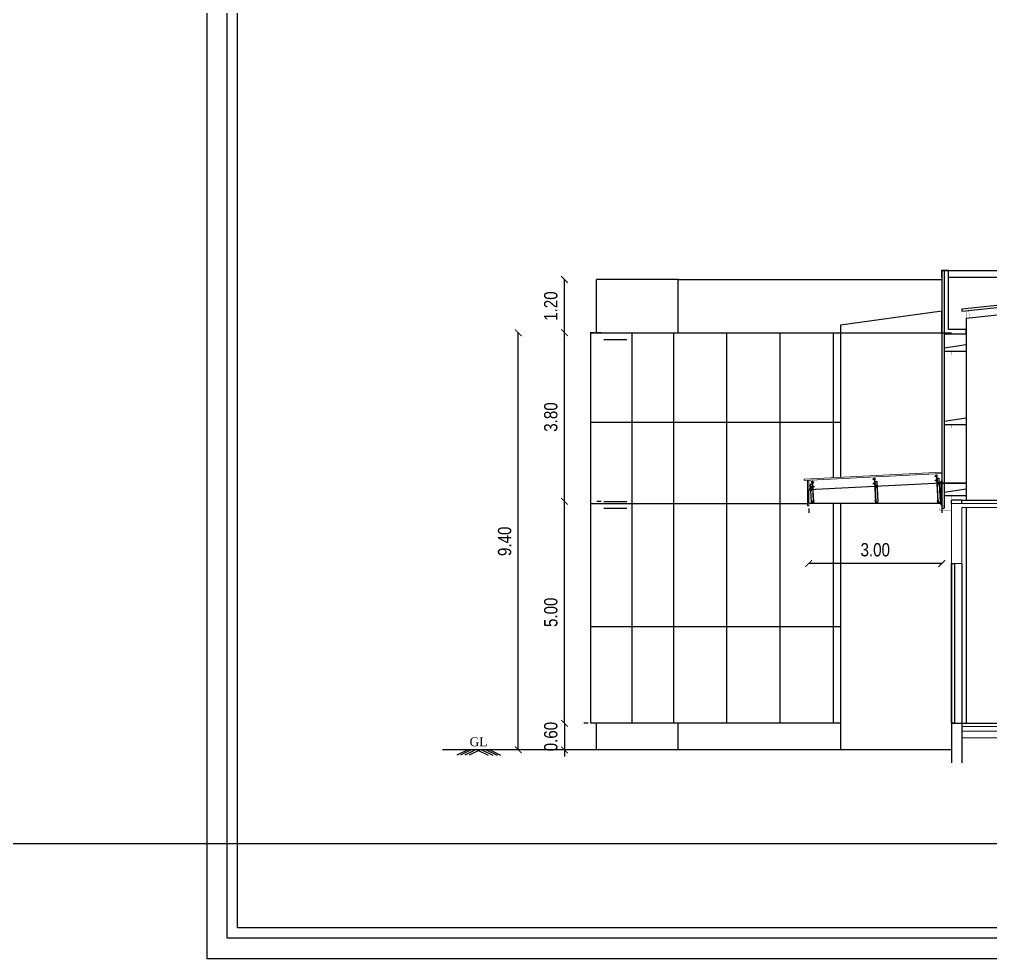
# Model space of a CAD drawing. Header units: metres. Extents: x 1422408 to 2267436, y 3843 to 80428.
# Drawn here: x 2267220.92 to 2267242.81, y 4029.94 to 4051.1 of the extents above; entities that cross this region are included whole.
import ezdxf

# ---------------------------------------------------------------- set-up
doc = ezdxf.new("R2010")
doc.units = ezdxf.units.M
doc.header["$LTSCALE"] = 3.5
doc.header["$MEASUREMENT"] = 0
for name, pattern in [('CENTER', [2, 1.25, -0.25, 0.25, -0.25]), ('CENTER2', [1.125, 0.75, -0.125, 0.125, -0.125]), ('DOT2', [0.125, 0, -0.125]), ('HIDDEN', [0.375, 0.25, -0.125])]:
    doc.linetypes.add(name, pattern=pattern)
doc.layers.get('0').update_dxf_attribs({"linetype": 'CONTINUOUS'})
doc.layers.get('DEFPOINTS').update_dxf_attribs({"linetype": 'CONTINUOUS'})
for name, color, linetype, lineweight in [('CEN', 4, 'CENTER2', 18), ('CP', 2, 'CONTINUOUS', 18), ('RCC COLUMN', 7, 'CONTINUOUS', 18), ('SHEET', 6, 'CONTINUOUS', 18), ('STEEL', 11, 'CONTINUOUS', 18)]:
    doc.layers.add(name, color=color, linetype=linetype, lineweight=lineweight)
for name, color, linetype in [('DIM', 41, 'CONTINUOUS'), ('DISTANCE_FROM_GOVT_BLDG', 7, 'CONTINUOUS'), ('DOORTEXT', 3, 'CONTINUOUS'), ('HAT', 15, 'CONTINUOUS'), ('ID', 3, 'CONTINUOUS'), ('TITLE', 7, 'CONTINUOUS'), ('WALL', 125, 'CONTINUOUS')]:
    doc.layers.add(name, color=color, linetype=linetype)
doc.styles.add('GD', font='romantic.ttf')
doc.styles.add('ID', font='GOTHIC.TTF', dxfattribs={"width": 0.85})
doc.dimstyles.new('1-100-ID', dxfattribs={"dimtxt": 0.3, "dimasz": 0.15, "dimexe": 0.1, "dimexo": 0.06, "dimgap": 0.15, "dimtad": 1, "dimzin": 3, "dimdsep": 46, "dimtxsty": 'ID', "dimblk": 'ARCHTICK', "dimcen": 0, "dimclrd": 252, "dimclre": 252, "dimclrt": 3, "dimadec": 0, "dimazin": 0, "dimtfac": 1, "dimtix": 1, "dimtmove": 2, "dimatfit": 3, "dimldrblk": 'OPEN90', "dimfxl": 1, "dimtolj": 1, "dimtzin": 0, "dimarcsym": 0})
doc.dimstyles.get("Standard").update_dxf_attribs({"dimtxt": 0.18, "dimasz": 0.18, "dimexe": 0.18, "dimexo": 0.0625, "dimgap": 0.09, "dimtad": 0, "dimtih": 1, "dimtoh": 1, "dimdec": 4, "dimzin": 0, "dimdsep": 46, "dimtxsty": 'STANDARD', "dimcen": 0.09, "dimadec": 0, "dimazin": 0, "dimtfac": 1, "dimtdec": 4, "dimtofl": 0, "dimtmove": 0, "dimatfit": 3, "dimfxl": 1, "dimtolj": 1, "dimtzin": 0, "dimarcsym": 0})

# ---------------------------------------------------------------- blocks, each defined once
blk = doc.blocks.new('_ArchTick')
at = {"color": 0, "linetype": 'ByBlock', "const_width": 0.15}
blk.add_lwpolyline([(-0.5, -0.5), (0.5, 0.5)], dxfattribs=at)
blk = doc.blocks.new('*D182')
at = {"layer": 'DEFPOINTS', "color": 0, "ltscale": 400}
for p in [(2267238.706, 4040.138), (2267241.706, 4040.138), (2267238.706, 4038.838)]:
    blk.add_point(p, dxfattribs=at)
at = {"layer": 'ID', "color": 252, "linetype": 'DOT2', "lineweight": -2, "ltscale": 400}
for p, q in [((2267238.706, 4040.078), (2267238.706, 4038.738)), ((2267241.706, 4040.078), (2267241.706, 4038.738))]:
    blk.add_line(p, q, dxfattribs=at)
at = {"layer": 'ID', "color": 252, "lineweight": -2, "ltscale": 400}
blk.add_line((2267241.706, 4038.838), (2267238.706, 4038.838), dxfattribs=at)
at = {"layer": 'ID', "color": 252, "lineweight": -2, "ltscale": 400, "xscale": 0.15, "yscale": 0.15, "zscale": 0.15, "rotation": 180}
blk.add_blockref('_ArchTick', (2267238.706, 4038.838), dxfattribs=at)
at = {"layer": 'ID', "color": 252, "lineweight": -2, "ltscale": 400, "xscale": 0.15, "yscale": 0.15, "zscale": 0.15}
blk.add_blockref('_ArchTick', (2267241.706, 4038.838), dxfattribs=at)
at = {"layer": 'ID', "color": 3, "ltscale": 400, "insert": (2267240.206, 4039.146), "char_height": 0.3, "attachment_point": 5, "style": 'ID'}
blk.add_mtext('\\A1;3.00', dxfattribs=at)
blk = doc.blocks.new('_Open90')
at = {"color": 0, "linetype": 'ByBlock', "lineweight": -2}
for p, q in [((0, 0), (-1, 0)), ((-0.5, 0.5), (0, 0)), ((0, 0), (-0.5, -0.5))]:
    blk.add_line(p, q, dxfattribs=at)
blk = doc.blocks.new('*D183')
at = {"layer": 'DEFPOINTS', "color": 0, "ltscale": 400}
for p in [(2267233.795, 4035.238), (2267233.202, 4034.638), (2267233.795, 4034.638)]:
    blk.add_point(p, dxfattribs=at)
at = {"layer": 'ID', "color": 252, "lineweight": -2, "ltscale": 400}
for p, q in [((2267233.202, 4035.238), (2267233.202, 4035.388)), ((2267233.202, 4035.238), (2267233.202, 4034.638)), ((2267233.202, 4034.638), (2267233.202, 4034.488))]:
    blk.add_line(p, q, dxfattribs=at)
at = {"layer": 'ID', "color": 252, "linetype": 'DOT2', "lineweight": -2, "ltscale": 400}
for p, q in [((2267233.735, 4035.238), (2267233.102, 4035.238)), ((2267233.735, 4034.638), (2267233.102, 4034.638))]:
    blk.add_line(p, q, dxfattribs=at)
at = {"layer": 'ID', "color": 252, "lineweight": -2, "ltscale": 400, "xscale": 0.15, "yscale": 0.15, "zscale": 0.15}
for p, rotation in [((2267233.202, 4035.238), 270), ((2267233.202, 4034.638), 90)]:
    blk.add_blockref('_ArchTick', p, dxfattribs=dict(at, rotation=rotation))
at = {"layer": 'ID', "color": 3, "ltscale": 400, "insert": (2267232.894, 4034.938), "char_height": 0.3, "attachment_point": 5, "rotation": 90, "style": 'ID'}
blk.add_mtext('\\A1;0.60', dxfattribs=at)
blk = doc.blocks.new('*D184')
at = {"layer": 'DEFPOINTS', "color": 0, "ltscale": 400}
for p in [(2267233.202, 4040.238), (2267234.089, 4040.238), (2267233.795, 4035.238)]:
    blk.add_point(p, dxfattribs=at)
at = {"layer": 'ID', "color": 252, "linetype": 'DOT2', "lineweight": -2, "ltscale": 400}
for p, q in [((2267234.029, 4040.238), (2267233.102, 4040.238)), ((2267233.735, 4035.238), (2267233.102, 4035.238))]:
    blk.add_line(p, q, dxfattribs=at)
at = {"layer": 'ID', "color": 252, "lineweight": -2, "ltscale": 400}
blk.add_line((2267233.202, 4035.238), (2267233.202, 4040.238), dxfattribs=at)
at = {"layer": 'ID', "color": 252, "lineweight": -2, "ltscale": 400, "xscale": 0.15, "yscale": 0.15, "zscale": 0.15}
for p, rotation in [((2267233.202, 4040.238), 90), ((2267233.202, 4035.238), 270)]:
    blk.add_blockref('_ArchTick', p, dxfattribs=dict(at, rotation=rotation))
at = {"layer": 'ID', "color": 3, "ltscale": 400, "insert": (2267232.894, 4037.738), "char_height": 0.3, "attachment_point": 5, "rotation": 90, "style": 'ID'}
blk.add_mtext('\\A1;5.00', dxfattribs=at)
blk = doc.blocks.new('*D185')
at = {"layer": 'DEFPOINTS', "color": 0, "ltscale": 400}
for p in [(2267233.202, 4044.038), (2267234.089, 4044.038), (2267234.089, 4040.238)]:
    blk.add_point(p, dxfattribs=at)
at = {"layer": 'ID', "color": 252, "linetype": 'DOT2', "lineweight": -2, "ltscale": 400}
for p, q in [((2267234.029, 4044.038), (2267233.102, 4044.038)), ((2267234.029, 4040.238), (2267233.102, 4040.238))]:
    blk.add_line(p, q, dxfattribs=at)
at = {"layer": 'ID', "color": 252, "lineweight": -2, "ltscale": 400}
blk.add_line((2267233.202, 4040.238), (2267233.202, 4044.038), dxfattribs=at)
at = {"layer": 'ID', "color": 252, "lineweight": -2, "ltscale": 400, "xscale": 0.15, "yscale": 0.15, "zscale": 0.15}
for p, rotation in [((2267233.202, 4044.038), 90), ((2267233.202, 4040.238), 270)]:
    blk.add_blockref('_ArchTick', p, dxfattribs=dict(at, rotation=rotation))
at = {"layer": 'ID', "color": 3, "ltscale": 400, "insert": (2267232.894, 4042.138), "char_height": 0.3, "attachment_point": 5, "rotation": 90, "style": 'ID'}
blk.add_mtext('\\A1;3.80', dxfattribs=at)
blk = doc.blocks.new('*D186')
at = {"layer": 'DEFPOINTS', "color": 0, "ltscale": 400}
for p in [(2267233.202, 4045.238), (2267234.089, 4045.238), (2267234.089, 4044.038)]:
    blk.add_point(p, dxfattribs=at)
at = {"layer": 'ID', "color": 252, "linetype": 'DOT2', "lineweight": -2, "ltscale": 400}
for p, q in [((2267234.029, 4045.238), (2267233.102, 4045.238)), ((2267234.029, 4044.038), (2267233.102, 4044.038))]:
    blk.add_line(p, q, dxfattribs=at)
at = {"layer": 'ID', "color": 252, "lineweight": -2, "ltscale": 400}
blk.add_line((2267233.202, 4044.038), (2267233.202, 4045.238), dxfattribs=at)
at = {"layer": 'ID', "color": 252, "lineweight": -2, "ltscale": 400, "xscale": 0.15, "yscale": 0.15, "zscale": 0.15}
for p, rotation in [((2267233.202, 4045.238), 90), ((2267233.202, 4044.038), 270)]:
    blk.add_blockref('_ArchTick', p, dxfattribs=dict(at, rotation=rotation))
at = {"layer": 'ID', "color": 3, "ltscale": 400, "insert": (2267232.894, 4044.638), "char_height": 0.3, "attachment_point": 5, "rotation": 90, "style": 'ID'}
blk.add_mtext('\\A1;1.20', dxfattribs=at)
blk = doc.blocks.new('*D187')
at = {"layer": 'DEFPOINTS', "color": 0, "ltscale": 400}
for p in [(2267232.161, 4044.038), (2267233.939, 4044.038), (2267233.926, 4034.638)]:
    blk.add_point(p, dxfattribs=at)
at = {"layer": 'ID', "color": 252, "linetype": 'DOT2', "lineweight": -2, "ltscale": 400}
for p, q in [((2267233.879, 4044.038), (2267232.061, 4044.038)), ((2267233.866, 4034.638), (2267232.061, 4034.638))]:
    blk.add_line(p, q, dxfattribs=at)
at = {"layer": 'ID', "color": 252, "lineweight": -2, "ltscale": 400}
blk.add_line((2267232.161, 4034.638), (2267232.161, 4044.038), dxfattribs=at)
at = {"layer": 'ID', "color": 252, "lineweight": -2, "ltscale": 400, "xscale": 0.15, "yscale": 0.15, "zscale": 0.15}
for p, rotation in [((2267232.161, 4044.038), 90), ((2267232.161, 4034.638), 270)]:
    blk.add_blockref('_ArchTick', p, dxfattribs=dict(at, rotation=rotation))
at = {"layer": 'ID', "color": 3, "ltscale": 400, "insert": (2267231.854, 4039.338), "char_height": 0.3, "attachment_point": 5, "rotation": 90, "style": 'ID'}
blk.add_mtext('\\A1;9.40', dxfattribs=at)
blk = doc.blocks.new('*D348')
at = {"layer": 'DEFPOINTS', "color": 0}
for p in [(2267426.153, 4034.529), (2267078.153, 4032.529), (2267426.153, 4032.529)]:
    blk.add_point(p, dxfattribs=at)
at = {"layer": 'DISTANCE_FROM_GOVT_BLDG', "color": 0, "lineweight": -2}
for p, q in [((2267426.153, 4034.466), (2267426.153, 4032.349)), ((2267078.153, 4032.591), (2267078.153, 4032.709)), ((2267078.333, 4032.529), (2267251.493, 4032.529)), ((2267425.973, 4032.529), (2267252.813, 4032.529))]:
    blk.add_line(p, q, dxfattribs=at)
at = {"layer": 'DISTANCE_FROM_GOVT_BLDG', "color": 0}
for points in [[(2267078.333, 4032.559), (2267078.333, 4032.499), (2267078.153, 4032.529)], [(2267425.973, 4032.559), (2267425.973, 4032.499), (2267426.153, 4032.529)]]:
    blk.add_solid(points, dxfattribs=at)
at = {"layer": 'DISTANCE_FROM_GOVT_BLDG', "color": 0, "insert": (2267252.153, 4032.529), "char_height": 0.18, "attachment_point": 5}
blk.add_mtext('\\A1;348.0000', dxfattribs=at)

msp = doc.modelspace()

# ---------------------------------------------------------------- linework, layer by layer
at = {"color": 120, "linetype": 'ByBlock'}
for p, q in [((2267238.79243, 4040.61856), (2267238.74249, 4040.61606)), ((2267238.74249, 4040.61606), (2267238.76237, 4040.21855)), ((2267238.78943, 4040.61841), (2267238.80931, 4040.2209)), ((2267238.79243, 4040.61856), (2267238.8123, 4040.22105)), ((2267240.19068, 4040.68847), (2267240.24062, 4040.69097)), ((2267240.19068, 4040.68847), (2267240.21405, 4040.2213)), ((2267240.19368, 4040.68862), (2267240.21705, 4040.22145)), ((2267240.24062, 4040.69097), (2267240.26399, 4040.22379)), ((2267241.58894, 4040.75839), (2267241.63887, 4040.76088)), ((2267241.58894, 4040.75839), (2267241.6158, 4040.2213)), ((2267241.59193, 4040.75854), (2267241.6188, 4040.22145)), ((2267241.63887, 4040.76088), (2267241.66574, 4040.22379)), ((2267238.8123, 4040.22105), (2267238.76237, 4040.21855)), ((2267240.21405, 4040.2213), (2267240.26399, 4040.22379)), ((2267241.6158, 4040.2213), (2267241.66574, 4040.22379))]:
    msp.add_line(p, q, dxfattribs=at)
at = {"color": 7, "linetype": 'Continuous'}
for p, q in [((2267238.77363, 4040.65417), (2267238.77228, 4040.68113)), ((2267238.77355, 4040.6857), (2267238.78404, 4040.68622)), ((2267238.774, 4040.67671), (2267238.80157, 4040.67809)), ((2267238.7749, 4040.65873), (2267238.80247, 4040.66011)), ((2267238.77535, 4040.64975), (2267238.78584, 4040.65027)), ((2267238.80112, 4040.68708), (2267238.79063, 4040.68655)), ((2267238.80292, 4040.65112), (2267238.79243, 4040.6506)), ((2267238.80419, 4040.65569), (2267238.80284, 4040.68266)), ((2267238.8031, 4040.67748), (2267238.80431, 4040.67672)), ((2267238.809, 4040.66194), (2267238.8032, 4040.6755)), ((2267238.80803, 4040.66039), (2267238.80341, 4040.67118)), ((2267238.80581, 4040.66178), (2267238.80363, 4040.66687)), ((2267238.80484, 4040.66023), (2267238.80385, 4040.66255)), ((2267238.80396, 4040.66019), (2267238.80484, 4040.66023)), ((2267238.80431, 4040.67672), (2267238.80527, 4040.67828)), ((2267238.81123, 4040.66055), (2267238.80431, 4040.67672)), ((2267238.80484, 4040.66023), (2267238.80581, 4040.66178)), ((2267238.80527, 4040.67828), (2267238.8075, 4040.67688)), ((2267238.8122, 4040.6621), (2267238.80527, 4040.67828)), ((2267238.80581, 4040.66178), (2267238.80803, 4040.66039)), ((2267238.8075, 4040.67688), (2267238.80847, 4040.67843)), ((2267238.81442, 4040.66071), (2267238.8075, 4040.67688)), ((2267238.80803, 4040.66039), (2267238.809, 4040.66194)), ((2267238.81539, 4040.66226), (2267238.80847, 4040.67843)), ((2267238.80847, 4040.67843), (2267238.8107, 4040.67704)), ((2267238.809, 4040.66194), (2267238.81123, 4040.66055)), ((2267238.8107, 4040.67704), (2267238.81166, 4040.67859)), ((2267238.81762, 4040.66087), (2267238.8107, 4040.67704)), ((2267238.81123, 4040.66055), (2267238.8122, 4040.6621)), ((2267238.81166, 4040.67859), (2267238.81389, 4040.6772)), ((2267238.81859, 4040.66242), (2267238.81166, 4040.67859)), ((2267238.8122, 4040.6621), (2267238.81442, 4040.66071)), ((2267238.81389, 4040.6772), (2267238.81486, 4040.67875)), ((2267238.81809, 4040.6674), (2267238.81389, 4040.6772)), ((2267238.81442, 4040.66071), (2267238.81539, 4040.66226)), ((2267238.81486, 4040.67875), (2267238.81709, 4040.67736)), ((2267238.81759, 4040.67238), (2267238.81486, 4040.67875)), ((2267238.81539, 4040.66226), (2267238.81762, 4040.66087)), ((2267238.81709, 4040.67736), (2267238.81976, 4040.66999)), ((2267238.81859, 4040.66242), (2267238.81709, 4040.67736)), ((2267238.81762, 4040.66087), (2267238.81859, 4040.66242)), ((2267238.81859, 4040.66242), (2267238.81976, 4040.66999)), ((2267240.16028, 4040.74452), (2267240.15836, 4040.73692)), ((2267240.16028, 4040.7295), (2267240.15836, 4040.73692)), ((2267240.16028, 4040.7295), (2267240.16556, 4040.74629)), ((2267240.16236, 4040.74613), (2267240.16028, 4040.74452)), ((2267240.16028, 4040.73952), (2267240.16236, 4040.74613)), ((2267240.16028, 4040.73451), (2267240.16348, 4040.74468)), ((2267240.16028, 4040.7295), (2267240.16028, 4040.74452)), ((2267240.1614, 4040.72806), (2267240.16028, 4040.7295)), ((2267240.1614, 4040.72806), (2267240.16667, 4040.74484)), ((2267240.16348, 4040.72966), (2267240.1614, 4040.72806)), ((2267240.16348, 4040.74468), (2267240.16236, 4040.74613)), ((2267240.16528, 4040.64465), (2267240.16335, 4040.63704)), ((2267240.16528, 4040.62963), (2267240.16335, 4040.63704)), ((2267240.16348, 4040.72966), (2267240.16875, 4040.74645)), ((2267240.16556, 4040.74629), (2267240.16348, 4040.74468)), ((2267240.16459, 4040.72822), (2267240.16348, 4040.72966)), ((2267240.16459, 4040.72822), (2267240.16987, 4040.745)), ((2267240.16667, 4040.72982), (2267240.16459, 4040.72822)), ((2267240.16528, 4040.62963), (2267240.17055, 4040.64641)), ((2267240.16735, 4040.64625), (2267240.16528, 4040.64465)), ((2267240.16528, 4040.63964), (2267240.16735, 4040.64625)), ((2267240.16528, 4040.63464), (2267240.16847, 4040.64481)), ((2267240.16528, 4040.62963), (2267240.16528, 4040.64465)), ((2267240.16639, 4040.62818), (2267240.16528, 4040.62963)), ((2267240.16667, 4040.74484), (2267240.16556, 4040.74629)), ((2267240.16639, 4040.62818), (2267240.17167, 4040.64497)), ((2267240.16847, 4040.62979), (2267240.16639, 4040.62818)), ((2267240.16667, 4040.72982), (2267240.17194, 4040.74661)), ((2267240.16875, 4040.74645), (2267240.16667, 4040.74484)), ((2267240.16779, 4040.72838), (2267240.16667, 4040.72982)), ((2267240.16847, 4040.64481), (2267240.16735, 4040.64625)), ((2267240.16779, 4040.72838), (2267240.17306, 4040.74516)), ((2267240.16987, 4040.72998), (2267240.16779, 4040.72838)), ((2267240.16847, 4040.62979), (2267240.17374, 4040.64657)), ((2267240.17055, 4040.64641), (2267240.16847, 4040.64481)), ((2267240.16959, 4040.62834), (2267240.16847, 4040.62979)), ((2267240.16987, 4040.745), (2267240.16875, 4040.74645)), ((2267240.16959, 4040.62834), (2267240.17486, 4040.64513)), ((2267240.17166, 4040.62995), (2267240.16959, 4040.62834)), ((2267240.17194, 4040.74661), (2267240.16987, 4040.745)), ((2267240.16987, 4040.72998), (2267240.17429, 4040.74405)), ((2267240.17098, 4040.72854), (2267240.16987, 4040.72998)), ((2267240.17167, 4040.64497), (2267240.17055, 4040.64641)), ((2267240.17098, 4040.72854), (2267240.1745, 4040.73974)), ((2267240.17306, 4040.73014), (2267240.17098, 4040.72854)), ((2267240.17166, 4040.62995), (2267240.17694, 4040.64673)), ((2267240.17278, 4040.6285), (2267240.17166, 4040.62995)), ((2267240.17374, 4040.64657), (2267240.17167, 4040.64497)), ((2267240.17306, 4040.74516), (2267240.17194, 4040.74661)), ((2267240.17278, 4040.6285), (2267240.17806, 4040.64529)), ((2267240.17486, 4040.63011), (2267240.17278, 4040.6285)), ((2267240.17419, 4040.74603), (2267240.17306, 4040.74516)), ((2267240.17306, 4040.73014), (2267240.17472, 4040.73542)), ((2267240.17418, 4040.7287), (2267240.17306, 4040.73014)), ((2267240.17486, 4040.64513), (2267240.17374, 4040.64657)), ((2267240.17528, 4040.72425), (2267240.17393, 4040.75121)), ((2267240.17418, 4040.7287), (2267240.17493, 4040.7311)), ((2267240.17505, 4040.72874), (2267240.17418, 4040.7287)), ((2267240.17694, 4040.64673), (2267240.17486, 4040.64513)), ((2267240.17486, 4040.63011), (2267240.17928, 4040.64418)), ((2267240.17598, 4040.62866), (2267240.17486, 4040.63011)), ((2267240.1752, 4040.75578), (2267240.18569, 4040.75631)), ((2267240.20322, 4040.74817), (2267240.17565, 4040.74679)), ((2267240.17598, 4040.62866), (2267240.1795, 4040.63986)), ((2267240.17805, 4040.63027), (2267240.17598, 4040.62866)), ((2267240.20412, 4040.7302), (2267240.17655, 4040.72882)), ((2267240.17806, 4040.64529), (2267240.17694, 4040.64673)), ((2267240.177, 4040.71983), (2267240.18749, 4040.72035)), ((2267240.17805, 4040.63027), (2267240.17971, 4040.63554)), ((2267240.17917, 4040.62882), (2267240.17805, 4040.63027)), ((2267240.17918, 4040.64616), (2267240.17806, 4040.64529)), ((2267240.18027, 4040.62437), (2267240.17892, 4040.65134)), ((2267240.17917, 4040.62882), (2267240.17993, 4040.63123)), ((2267240.18005, 4040.62887), (2267240.17917, 4040.62882)), ((2267240.1802, 4040.65591), (2267240.19068, 4040.65643)), ((2267240.20821, 4040.6483), (2267240.18065, 4040.64692)), ((2267240.20911, 4040.63032), (2267240.18154, 4040.62894)), ((2267240.18199, 4040.61995), (2267240.19248, 4040.62048)), ((2267240.20277, 4040.75716), (2267240.19228, 4040.75664)), ((2267240.20457, 4040.72121), (2267240.19408, 4040.72068)), ((2267240.20776, 4040.65729), (2267240.19727, 4040.65676)), ((2267240.20956, 4040.62133), (2267240.19907, 4040.62081)), ((2267240.20584, 4040.72578), (2267240.20449, 4040.75274)), ((2267240.21083, 4040.6259), (2267240.20948, 4040.65287)), ((2267241.55854, 4040.81444), (2267241.55661, 4040.80683)), ((2267241.55853, 4040.79942), (2267241.55661, 4040.80683)), ((2267241.55853, 4040.79942), (2267241.56381, 4040.8162)), ((2267241.55853, 4040.79942), (2267241.55854, 4040.81444)), ((2267241.55965, 4040.79797), (2267241.55853, 4040.79942)), ((2267241.56061, 4040.81604), (2267241.55854, 4040.81444)), ((2267241.55854, 4040.80943), (2267241.56061, 4040.81604)), ((2267241.55854, 4040.80442), (2267241.56173, 4040.8146)), ((2267241.55965, 4040.79797), (2267241.56493, 4040.81476)), ((2267241.56173, 4040.79958), (2267241.55965, 4040.79797)), ((2267241.56173, 4040.8146), (2267241.56061, 4040.81604)), ((2267241.56353, 4040.71456), (2267241.5616, 4040.70696)), ((2267241.56353, 4040.69954), (2267241.5616, 4040.70696)), ((2267241.56173, 4040.79958), (2267241.567, 4040.81636)), ((2267241.56381, 4040.8162), (2267241.56173, 4040.8146)), ((2267241.56285, 4040.79813), (2267241.56173, 4040.79958)), ((2267241.56285, 4040.79813), (2267241.56812, 4040.81492)), ((2267241.56492, 4040.79974), (2267241.56285, 4040.79813)), ((2267241.56353, 4040.69954), (2267241.5688, 4040.71633)), ((2267241.56561, 4040.71617), (2267241.56353, 4040.71456)), ((2267241.56353, 4040.70956), (2267241.56561, 4040.71617)), ((2267241.56353, 4040.70455), (2267241.56673, 4040.71472)), ((2267241.56353, 4040.69954), (2267241.56353, 4040.71456)), ((2267241.56465, 4040.6981), (2267241.56353, 4040.69954)), ((2267241.56493, 4040.81476), (2267241.56381, 4040.8162)), ((2267241.56465, 4040.6981), (2267241.56992, 4040.71488)), ((2267241.56672, 4040.6997), (2267241.56465, 4040.6981)), ((2267241.56492, 4040.79974), (2267241.5702, 4040.81652)), ((2267241.56604, 4040.79829), (2267241.56492, 4040.79974)), ((2267241.567, 4040.81636), (2267241.56493, 4040.81476)), ((2267241.56673, 4040.71472), (2267241.56561, 4040.71617)), ((2267241.56604, 4040.79829), (2267241.57132, 4040.81508)), ((2267241.56812, 4040.7999), (2267241.56604, 4040.79829)), ((2267241.56672, 4040.6997), (2267241.572, 4040.71649)), ((2267241.56784, 4040.69826), (2267241.56672, 4040.6997)), ((2267241.5688, 4040.71633), (2267241.56673, 4040.71472)), ((2267241.56812, 4040.81492), (2267241.567, 4040.81636)), ((2267241.56784, 4040.69826), (2267241.57311, 4040.71504)), ((2267241.56992, 4040.69986), (2267241.56784, 4040.69826)), ((2267241.5702, 4040.81652), (2267241.56812, 4040.81492)), ((2267241.56812, 4040.7999), (2267241.57254, 4040.81397)), ((2267241.56924, 4040.79845), (2267241.56812, 4040.7999)), ((2267241.56992, 4040.71488), (2267241.5688, 4040.71633)), ((2267241.56924, 4040.79845), (2267241.57276, 4040.80965)), ((2267241.57131, 4040.80006), (2267241.56924, 4040.79845)), ((2267241.56992, 4040.69986), (2267241.57519, 4040.71665)), ((2267241.572, 4040.71649), (2267241.56992, 4040.71488)), ((2267241.57104, 4040.69842), (2267241.56992, 4040.69986)), ((2267241.57132, 4040.81508), (2267241.5702, 4040.81652)), ((2267241.57104, 4040.69842), (2267241.57631, 4040.7152)), ((2267241.57311, 4040.70002), (2267241.57104, 4040.69842)), ((2267241.57131, 4040.80006), (2267241.57297, 4040.80533)), ((2267241.57243, 4040.79861), (2267241.57131, 4040.80006)), ((2267241.57244, 4040.81595), (2267241.57132, 4040.81508)), ((2267241.57311, 4040.71504), (2267241.572, 4040.71649)), ((2267241.57353, 4040.79416), (2267241.57218, 4040.82113)), ((2267241.57243, 4040.79861), (2267241.57319, 4040.80102)), ((2267241.57331, 4040.79865), (2267241.57243, 4040.79861)), ((2267241.57519, 4040.71665), (2267241.57311, 4040.71504)), ((2267241.57311, 4040.70002), (2267241.57753, 4040.71409)), ((2267241.57423, 4040.69858), (2267241.57311, 4040.70002)), ((2267241.57346, 4040.8257), (2267241.58394, 4040.82622)), ((2267241.60147, 4040.81809), (2267241.5739, 4040.81671)), ((2267241.57423, 4040.69858), (2267241.57775, 4040.70977)), ((2267241.57631, 4040.70018), (2267241.57423, 4040.69858)), ((2267241.60237, 4040.80011), (2267241.5748, 4040.79873)), ((2267241.57631, 4040.7152), (2267241.57519, 4040.71665)), ((2267241.57525, 4040.78974), (2267241.58574, 4040.79027)), ((2267241.57743, 4040.71607), (2267241.57631, 4040.7152)), ((2267241.57631, 4040.70018), (2267241.57797, 4040.70546)), ((2267241.57743, 4040.69874), (2267241.57631, 4040.70018)), ((2267241.57852, 4040.69428), (2267241.57718, 4040.72125)), ((2267241.57743, 4040.69874), (2267241.57818, 4040.70114)), ((2267241.5783, 4040.69878), (2267241.57743, 4040.69874)), ((2267241.57845, 4040.72582), (2267241.58894, 4040.72634)), ((2267241.60646, 4040.71821), (2267241.5789, 4040.71683)), ((2267241.60736, 4040.70023), (2267241.5798, 4040.69885)), ((2267241.58025, 4040.68987), (2267241.59073, 4040.69039)), ((2267241.60102, 4040.82707), (2267241.59053, 4040.82655)), ((2267241.60282, 4040.79112), (2267241.59233, 4040.79059)), ((2267241.60601, 4040.7272), (2267241.59553, 4040.72667)), ((2267241.60781, 4040.69124), (2267241.59733, 4040.69072)), ((2267241.60409, 4040.79569), (2267241.60274, 4040.82265)), ((2267241.60909, 4040.69581), (2267241.60774, 4040.72278)), ((2267241.62062, 4040.66535), (2267241.62115, 4040.65486)), ((2267241.62232, 4040.63139), (2267241.62179, 4040.64188)), ((2267241.65201, 4040.66842), (2267241.62504, 4040.66707)), ((2267241.65385, 4040.63147), (2267241.62689, 4040.63012)), ((2267241.62961, 4040.6658), (2267241.63131, 4040.63184)), ((2267241.63294, 4040.62925), (2267241.63149, 4040.62814)), ((2267241.63149, 4040.62814), (2267241.6331, 4040.62606)), ((2267241.64828, 4040.62286), (2267241.63149, 4040.62814)), ((2267241.6331, 4040.62606), (2267241.63165, 4040.62494)), ((2267241.63165, 4040.62494), (2267241.63326, 4040.62286)), ((2267241.64844, 4040.61967), (2267241.63165, 4040.62494)), ((2267241.63326, 4040.62286), (2267241.63181, 4040.62175)), ((2267241.63181, 4040.62175), (2267241.63342, 4040.61967)), ((2267241.6486, 4040.61647), (2267241.63181, 4040.62175)), ((2267241.63342, 4040.61967), (2267241.63197, 4040.61855)), ((2267241.63858, 4040.61647), (2267241.63197, 4040.61855)), ((2267241.63197, 4040.61855), (2267241.63358, 4040.61648)), ((2267241.63207, 4040.63038), (2267241.63294, 4040.62925)), ((2267241.64972, 4040.62398), (2267241.63294, 4040.62925)), ((2267241.64988, 4040.62079), (2267241.6331, 4040.62606)), ((2267241.65004, 4040.61759), (2267241.63326, 4040.62286)), ((2267241.64359, 4040.61647), (2267241.63342, 4040.61967)), ((2267241.6486, 4040.61647), (2267241.63358, 4040.61648)), ((2267241.63358, 4040.61648), (2267241.64118, 4040.61455)), ((2267241.64812, 4040.62606), (2267241.63405, 4040.63048)), ((2267241.64956, 4040.62718), (2267241.63837, 4040.63069)), ((2267241.6486, 4040.61647), (2267241.64118, 4040.61455)), ((2267241.64796, 4040.62925), (2267241.64268, 4040.63091)), ((2267241.6494, 4040.63037), (2267241.647, 4040.63113)), ((2267241.64759, 4040.6667), (2267241.64929, 4040.63274)), ((2267241.6494, 4040.63037), (2267241.64796, 4040.62925)), ((2267241.64796, 4040.62925), (2267241.64956, 4040.62718)), ((2267241.64956, 4040.62718), (2267241.64812, 4040.62606)), ((2267241.64812, 4040.62606), (2267241.64972, 4040.62398)), ((2267241.64972, 4040.62398), (2267241.64828, 4040.62286)), ((2267241.64828, 4040.62286), (2267241.64988, 4040.62079)), ((2267241.64988, 4040.62079), (2267241.64844, 4040.61967)), ((2267241.64844, 4040.61967), (2267241.65004, 4040.61759)), ((2267241.65004, 4040.61759), (2267241.6486, 4040.61647)), ((2267241.64936, 4040.63124), (2267241.6494, 4040.63037)), ((2267241.65658, 4040.66715), (2267241.6571, 4040.65666)), ((2267241.65827, 4040.63319), (2267241.65775, 4040.64368)), ((2267238.73423, 4040.52103), (2267238.73475, 4040.51054)), ((2267238.73592, 4040.48707), (2267238.7354, 4040.49756)), ((2267238.73865, 4040.52275), (2267238.76561, 4040.5241)), ((2267238.74049, 4040.4858), (2267238.76746, 4040.48715)), ((2267238.74322, 4040.52148), (2267238.74491, 4040.48752)), ((2267238.74499, 4040.48603), (2267238.74503, 4040.48515)), ((2267238.74503, 4040.48515), (2267238.74735, 4040.48614)), ((2267238.74503, 4040.48515), (2267238.74658, 4040.48418)), ((2267238.74519, 4040.48196), (2267238.75598, 4040.48657)), ((2267238.74658, 4040.48418), (2267238.74519, 4040.48196)), ((2267238.74519, 4040.48196), (2267238.74674, 4040.48099)), ((2267238.74535, 4040.47876), (2267238.76153, 4040.48568)), ((2267238.74674, 4040.48099), (2267238.74535, 4040.47876)), ((2267238.74535, 4040.47876), (2267238.7469, 4040.47779)), ((2267238.74551, 4040.47557), (2267238.76169, 4040.48249)), ((2267238.7469, 4040.47779), (2267238.74551, 4040.47557)), ((2267238.74551, 4040.47557), (2267238.74706, 4040.4746)), ((2267238.74567, 4040.47237), (2267238.76185, 4040.47929)), ((2267238.74706, 4040.4746), (2267238.74567, 4040.47237)), ((2267238.74567, 4040.47237), (2267238.74722, 4040.4714)), ((2267238.74658, 4040.48418), (2267238.75167, 4040.48636)), ((2267238.74674, 4040.48099), (2267238.7603, 4040.48679)), ((2267238.7469, 4040.47779), (2267238.76308, 4040.48472)), ((2267238.74706, 4040.4746), (2267238.76324, 4040.48152)), ((2267238.74722, 4040.4714), (2267238.7634, 4040.47833)), ((2267238.74722, 4040.4714), (2267238.76216, 4040.4729)), ((2267238.74722, 4040.4714), (2267238.75479, 4040.47023)), ((2267238.7522, 4040.4719), (2267238.762, 4040.4761)), ((2267238.76216, 4040.4729), (2267238.75479, 4040.47023)), ((2267238.75718, 4040.4724), (2267238.76356, 4040.47513)), ((2267238.76119, 4040.52238), (2267238.76289, 4040.48842)), ((2267238.76228, 4040.48689), (2267238.76153, 4040.48568)), ((2267238.76153, 4040.48568), (2267238.76308, 4040.48472)), ((2267238.76308, 4040.48472), (2267238.76169, 4040.48249)), ((2267238.76169, 4040.48249), (2267238.76324, 4040.48152)), ((2267238.76324, 4040.48152), (2267238.76185, 4040.47929)), ((2267238.76185, 4040.47929), (2267238.7634, 4040.47833)), ((2267238.7634, 4040.47833), (2267238.762, 4040.4761)), ((2267238.762, 4040.4761), (2267238.76356, 4040.47513)), ((2267238.76356, 4040.47513), (2267238.76216, 4040.4729)), ((2267238.77018, 4040.52283), (2267238.77071, 4040.51234)), ((2267238.77188, 4040.48887), (2267238.77136, 4040.49936)), ((2267238.77862, 4040.55429), (2267238.77727, 4040.58126)), ((2267238.77855, 4040.58583), (2267238.78903, 4040.58635)), ((2267238.779, 4040.57684), (2267238.80656, 4040.57821)), ((2267238.77989, 4040.55886), (2267238.80746, 4040.56024)), ((2267238.78034, 4040.54987), (2267238.79083, 4040.55039)), ((2267238.80611, 4040.5872), (2267238.79563, 4040.58668)), ((2267238.80791, 4040.55125), (2267238.79742, 4040.55072)), ((2267238.80918, 4040.55582), (2267238.80783, 4040.58278)), ((2267238.80809, 4040.5776), (2267238.8093, 4040.57685)), ((2267238.81399, 4040.56207), (2267238.80819, 4040.57562)), ((2267238.81303, 4040.56052), (2267238.80841, 4040.57131)), ((2267238.8108, 4040.56191), (2267238.80862, 4040.56699)), ((2267238.80983, 4040.56036), (2267238.80884, 4040.56267)), ((2267238.80896, 4040.56031), (2267238.80983, 4040.56036)), ((2267238.8093, 4040.57685), (2267238.81027, 4040.5784)), ((2267238.81622, 4040.56068), (2267238.8093, 4040.57685)), ((2267238.80983, 4040.56036), (2267238.8108, 4040.56191)), ((2267238.81027, 4040.5784), (2267238.81249, 4040.57701)), ((2267238.81719, 4040.56223), (2267238.81027, 4040.5784)), ((2267238.8108, 4040.56191), (2267238.81303, 4040.56052)), ((2267238.81249, 4040.57701), (2267238.81346, 4040.57856)), ((2267238.81942, 4040.56083), (2267238.81249, 4040.57701)), ((2267238.81303, 4040.56052), (2267238.81399, 4040.56207)), ((2267238.82038, 4040.56239), (2267238.81346, 4040.57856)), ((2267238.81346, 4040.57856), (2267238.81569, 4040.57717)), ((2267238.81399, 4040.56207), (2267238.81622, 4040.56068)), ((2267238.81569, 4040.57717), (2267238.81666, 4040.57872)), ((2267238.82261, 4040.56099), (2267238.81569, 4040.57717)), ((2267238.81622, 4040.56068), (2267238.81719, 4040.56223)), ((2267238.81666, 4040.57872), (2267238.81888, 4040.57733)), ((2267238.82358, 4040.56254), (2267238.81666, 4040.57872)), ((2267238.81719, 4040.56223), (2267238.81942, 4040.56083)), ((2267238.81888, 4040.57733), (2267238.81985, 4040.57888)), ((2267238.82308, 4040.56753), (2267238.81888, 4040.57733)), ((2267238.81942, 4040.56083), (2267238.82038, 4040.56239)), ((2267238.81985, 4040.57888), (2267238.82208, 4040.57749)), ((2267238.82258, 4040.57251), (2267238.81985, 4040.57888)), ((2267238.82038, 4040.56239), (2267238.82261, 4040.56099)), ((2267238.82208, 4040.57749), (2267238.82476, 4040.57011)), ((2267238.82358, 4040.56254), (2267238.82208, 4040.57749)), ((2267238.82261, 4040.56099), (2267238.82358, 4040.56254)), ((2267238.82358, 4040.56254), (2267238.82476, 4040.57011)), ((2267240.22237, 4040.59544), (2267240.22289, 4040.58495)), ((2267240.22407, 4040.56148), (2267240.22354, 4040.57197)), ((2267240.25375, 4040.59851), (2267240.22679, 4040.59716)), ((2267240.2556, 4040.56156), (2267240.22864, 4040.56021)), ((2267240.23136, 4040.59589), (2267240.23305, 4040.56193)), ((2267240.23469, 4040.55934), (2267240.23324, 4040.55822)), ((2267240.23324, 4040.55822), (2267240.23485, 4040.55615)), ((2267240.25002, 4040.55295), (2267240.23324, 4040.55822)), ((2267240.23485, 4040.55615), (2267240.2334, 4040.55503)), ((2267240.2334, 4040.55503), (2267240.23501, 4040.55295)), ((2267240.25018, 4040.54976), (2267240.2334, 4040.55503)), ((2267240.23501, 4040.55295), (2267240.23356, 4040.55183)), ((2267240.23356, 4040.55183), (2267240.23517, 4040.54976)), ((2267240.25034, 4040.54656), (2267240.23356, 4040.55183)), ((2267240.23517, 4040.54976), (2267240.23372, 4040.54864)), ((2267240.24033, 4040.54656), (2267240.23372, 4040.54864)), ((2267240.23372, 4040.54864), (2267240.23533, 4040.54656)), ((2267240.23382, 4040.56047), (2267240.23469, 4040.55934)), ((2267240.25147, 4040.55407), (2267240.23469, 4040.55934)), ((2267240.25163, 4040.55087), (2267240.23485, 4040.55615)), ((2267240.25179, 4040.54768), (2267240.23501, 4040.55295)), ((2267240.24534, 4040.54656), (2267240.23517, 4040.54976)), ((2267240.25034, 4040.54656), (2267240.23533, 4040.54656)), ((2267240.23533, 4040.54656), (2267240.24293, 4040.54464)), ((2267240.24986, 4040.55614), (2267240.23579, 4040.56057)), ((2267240.25131, 4040.55726), (2267240.24011, 4040.56078)), ((2267240.25034, 4040.54656), (2267240.24293, 4040.54464)), ((2267240.2497, 4040.55934), (2267240.24443, 4040.561)), ((2267240.25115, 4040.56046), (2267240.24875, 4040.56121)), ((2267240.24933, 4040.59679), (2267240.25103, 4040.56283)), ((2267240.25115, 4040.56046), (2267240.2497, 4040.55934)), ((2267240.2497, 4040.55934), (2267240.25131, 4040.55726)), ((2267240.25131, 4040.55726), (2267240.24986, 4040.55614)), ((2267240.24986, 4040.55614), (2267240.25147, 4040.55407)), ((2267240.25147, 4040.55407), (2267240.25002, 4040.55295)), ((2267240.25002, 4040.55295), (2267240.25163, 4040.55087)), ((2267240.25163, 4040.55087), (2267240.25018, 4040.54976)), ((2267240.25018, 4040.54976), (2267240.25179, 4040.54768)), ((2267240.25179, 4040.54768), (2267240.25034, 4040.54656)), ((2267240.25111, 4040.56133), (2267240.25115, 4040.56046)), ((2267240.25832, 4040.59724), (2267240.25885, 4040.58675)), ((2267240.26002, 4040.56328), (2267240.2595, 4040.57377))]:
    msp.add_line(p, q, dxfattribs=at)
for centre, radius, start, end in [((2267238.77977, 4040.68151), 0.0075, 145.991912, 219.731702), ((2267238.80067, 4040.66903), 0.02775, 163.937165, 201.786452), ((2267238.78112, 4040.65454), 0.0075, 145.991912, 219.731702), ((2267238.79535, 4040.68228), 0.0075, 325.991912, 39.731702), ((2267238.7758, 4040.66779), 0.02775, 343.937165, 21.786452), ((2267238.7967, 4040.65532), 0.0075, 325.991912, 39.731702), ((2267240.18142, 4040.75159), 0.0075, 145.993101, 219.732898), ((2267240.20232, 4040.73912), 0.02775, 163.938356, 201.787644), ((2267240.18277, 4040.72462), 0.0075, 145.993101, 219.732898), ((2267240.18641, 4040.65171), 0.0075, 145.993101, 219.732898), ((2267240.20731, 4040.63924), 0.02775, 163.938356, 201.787644), ((2267240.18776, 4040.62475), 0.0075, 145.993101, 219.732898), ((2267240.197, 4040.75237), 0.0075, 325.993101, 39.732898), ((2267240.17745, 4040.73787), 0.02775, 343.938356, 21.787644), ((2267240.19835, 4040.7254), 0.0075, 325.993101, 39.732898), ((2267240.20199, 4040.65249), 0.0075, 325.993101, 39.732898), ((2267240.18244, 4040.638), 0.02775, 343.938356, 21.787644), ((2267240.20334, 4040.62553), 0.0075, 325.993101, 39.732898), ((2267241.57967, 4040.8215), 0.0075, 145.993101, 219.732898), ((2267241.60057, 4040.80903), 0.02775, 163.938356, 201.787644), ((2267241.58102, 4040.79453), 0.0075, 145.993101, 219.732898), ((2267241.58467, 4040.72163), 0.0075, 145.993101, 219.732898), ((2267241.60557, 4040.70915), 0.02775, 163.938356, 201.787644), ((2267241.58601, 4040.69466), 0.0075, 145.993101, 219.732898), ((2267241.59525, 4040.82228), 0.0075, 325.993101, 39.732898), ((2267241.5757, 4040.80779), 0.02775, 343.938356, 21.787644), ((2267241.5966, 4040.79531), 0.0075, 325.993101, 39.732898), ((2267241.60025, 4040.72241), 0.0075, 325.993101, 39.732898), ((2267241.5807, 4040.70791), 0.02775, 343.938356, 21.787644), ((2267241.6016, 4040.69544), 0.0075, 325.993101, 39.732898), ((2267241.62542, 4040.65958), 0.0075, 55.9931, 129.732899), ((2267241.62651, 4040.63761), 0.0075, 235.9931, 309.732899), ((2267241.63991, 4040.64003), 0.02775, 73.938364, 111.787635), ((2267241.63899, 4040.65851), 0.02775, 253.938364, 291.787635), ((2267241.65238, 4040.66093), 0.0075, 55.9931, 129.732899), ((2267241.65348, 4040.63896), 0.0075, 235.9931, 309.732899), ((2267238.73902, 4040.51526), 0.0075, 55.991911, 129.731717), ((2267238.74012, 4040.49329), 0.0075, 235.991911, 309.731717), ((2267238.75352, 4040.49571), 0.02775, 73.937171, 111.786456), ((2267238.75259, 4040.51419), 0.02775, 253.937171, 291.786456), ((2267238.76599, 4040.51661), 0.0075, 55.991911, 129.731717), ((2267238.76709, 4040.49464), 0.0075, 235.991911, 309.731717), ((2267238.78476, 4040.58163), 0.0075, 145.991912, 219.731702), ((2267238.80566, 4040.56916), 0.02775, 163.937165, 201.786452), ((2267238.78611, 4040.55466), 0.0075, 145.991912, 219.731702), ((2267238.80034, 4040.58241), 0.0075, 325.991912, 39.731702), ((2267238.78079, 4040.56792), 0.02775, 343.937165, 21.786452), ((2267238.80169, 4040.55544), 0.0075, 325.991912, 39.731702), ((2267240.22716, 4040.58967), 0.0075, 55.9931, 129.732899), ((2267240.22826, 4040.5677), 0.0075, 235.9931, 309.732899), ((2267240.24166, 4040.57012), 0.02775, 73.938364, 111.787635), ((2267240.24073, 4040.5886), 0.02775, 253.938364, 291.787635), ((2267240.25413, 4040.59102), 0.0075, 55.9931, 129.732899), ((2267240.25523, 4040.56905), 0.0075, 235.9931, 309.732899)]:
    msp.add_arc(centre, radius, start, end, dxfattribs=at)
at = {"layer": 'CEN', "color": 4, "linetype": 'CENTER'}
for p, q in [((2267238.82969, 4040.67048), (2267238.76403, 4040.6672)), ((2267240.14843, 4040.73642), (2267240.21409, 4040.73971)), ((2267240.15342, 4040.63655), (2267240.21908, 4040.63983)), ((2267240.2394, 4040.61518), (2267240.24329, 4040.53747)), ((2267241.54668, 4040.80633), (2267241.61234, 4040.80962)), ((2267241.55167, 4040.70646), (2267241.61734, 4040.70974)), ((2267241.63766, 4040.68509), (2267241.64154, 4040.60738)), ((2267238.75126, 4040.54077), (2267238.75515, 4040.46306)), ((2267238.83469, 4040.57061), (2267238.76902, 4040.56733)), ((2267238.78667, 4040.2448), (2267238.83544, 4040.24723)), ((2267240.23719, 4040.24748), (2267240.18842, 4040.24505)), ((2267241.63894, 4040.24748), (2267241.59017, 4040.24505))]:
    msp.add_line(p, q, dxfattribs=at)
at = {"layer": 'CP', "ltscale": 400}
for p, q in [((2267241.92573, 4040.18808), (2267241.92573, 4040.08808)), ((2267242.15573, 4040.18808), (2267241.92573, 4040.18808)), ((2267241.92573, 4040.18808), (2267241.92573, 4038.83808)), ((2267242.15573, 4040.18808), (2267258.92573, 4040.18808)), ((2267242.15573, 4040.09808), (2267258.69573, 4040.09808)), ((2267242.15573, 4040.09808), (2267242.15573, 4038.83808)), ((2267242.15573, 4038.83808), (2267241.92573, 4038.83808)), ((2267242.15573, 4035.16308), (2267258.69573, 4035.16308)), ((2267242.15573, 4035.06308), (2267258.69573, 4035.06308)), ((2267242.15573, 4034.91308), (2267258.69573, 4034.91308))]:
    msp.add_line(p, q, dxfattribs=at)
at = {"layer": 'CP', "linetype": 'Continuous'}
for points in [[(2267238.80981, 4040.27098), (2267238.8148, 4040.27123), (2267238.81855, 4040.19633), (2267238.81355, 4040.19608)], [(2267240.21156, 4040.27123), (2267240.20656, 4040.27098), (2267240.21031, 4040.19608), (2267240.2153, 4040.19633)], [(2267241.61331, 4040.27123), (2267241.60831, 4040.27098), (2267241.61206, 4040.19608), (2267241.61705, 4040.19633)]]:
    msp.add_lwpolyline(points, close=True, dxfattribs=at)
at = {"layer": 'DIM', "color": 0, "linetype": 'Continuous'}
for p, q in [((2267241.72561, 4040.63002), (2267241.678, 4040.63002)), ((2267241.72608, 4040.67413), (2267241.6849, 4040.67413)), ((2267241.69373, 4040.15253), (2267241.69373, 4040.69084)), ((2267241.71773, 4040.69084), (2267241.69373, 4040.69084)), ((2267241.70573, 4040.15253), (2267241.70573, 4040.69084)), ((2267241.71773, 4040.15253), (2267241.71773, 4040.69084)), ((2267241.71773, 4040.65407), (2267242.25573, 4040.65408)), ((2267241.71773, 4040.64608), (2267242.25573, 4040.64608)), ((2267238.70573, 4040.19608), (2267238.70573, 4040.49608)), ((2267241.72383, 4040.17534), (2267241.67991, 4040.17534)), ((2267241.72351, 4040.22391), (2267241.68598, 4040.22391)), ((2267241.71773, 4040.15253), (2267241.69373, 4040.15253))]:
    msp.add_line(p, q, dxfattribs=at)
at = {"layer": 'DOORTEXT', "linetype": 'Continuous'}
for p, q in [((2267231.0244, 4034.63808), (2267230.7789, 4034.51912)), ((2267231.1009, 4034.63808), (2267230.8554, 4034.51912)), ((2267231.1989, 4034.63808), (2267230.9534, 4034.51912)), ((2267231.3024, 4034.63808), (2267231.0569, 4034.51912)), ((2267231.2374, 4034.63808), (2267231.4829, 4034.51912)), ((2267231.3409, 4034.63808), (2267231.5864, 4034.51912)), ((2267231.4389, 4034.63808), (2267231.6844, 4034.51912)), ((2267231.5154, 4034.63808), (2267231.7609, 4034.51912))]:
    msp.add_line(p, q, dxfattribs=at)
at = {"layer": 'HAT'}
msp.add_lwpolyline([(2267285.06331, 4072.25869), (2267225.14206, 4072.25869), (2267225.14206, 4029.93619), (2267285.06331, 4029.93619)], close=True, dxfattribs=at)
at = {"layer": 'ID', "color": 205, "ltscale": 400}
msp.add_lwpolyline([(2267241.70573, 4044.52557), (2267239.42573, 4044.2071), (2267239.42573, 4044.03808), (2267239.45573, 4044.03808), (2267241.70573, 4044.03808)], close=True, dxfattribs=at)
at = {"layer": 'RCC COLUMN', "linetype": 'Continuous'}
for points in [[(2267241.66434, 4040.65202), (2267241.60442, 4040.64902, -0.41421356), (2267241.59393, 4040.65851), (2267241.58519, 4040.83329), (2267241.59018, 4040.83354), (2267241.59892, 4040.65876, 0.41421356), (2267241.60417, 4040.65402), (2267241.66409, 4040.65701), (2267241.66434, 4040.65202)], [(2267238.72801, 4040.5052), (2267238.78793, 4040.5082, 0.41421356), (2267238.79742, 4040.51868), (2267238.78868, 4040.69347), (2267238.78369, 4040.69322), (2267238.79243, 4040.51843, -0.41421356), (2267238.78769, 4040.51319), (2267238.72776, 4040.51019), (2267238.72801, 4040.5052)], [(2267240.26609, 4040.58211), (2267240.20616, 4040.57911, -0.41421356), (2267240.19568, 4040.5886), (2267240.18694, 4040.76338), (2267240.19193, 4040.76363), (2267240.20067, 4040.58885, 0.41421356), (2267240.20591, 4040.5841), (2267240.26584, 4040.5871), (2267240.26609, 4040.58211)]]:
    msp.add_lwpolyline(points, format="xyb", dxfattribs=at)
at = {"layer": 'SHEET', "linetype": 'Continuous'}
for p, q in [((2267241.70573, 4040.89439), (2267238.60573, 4040.73939)), ((2267241.70573, 4040.86435), (2267238.60723, 4040.70942)), ((2267238.60573, 4040.73939), (2267238.60723, 4040.70942)), ((2267238.67573, 4040.71285), (2267238.67573, 4040.13808)), ((2267238.70573, 4040.71435), (2267238.70573, 4040.13808)), ((2267238.70573, 4040.13808), (2267238.67573, 4040.13808)), ((2267241.70573, 4040.13808), (2267241.73573, 4040.13808)), ((2267241.70573, 4040.13808), (2267241.73573, 4040.13808))]:
    msp.add_line(p, q, dxfattribs=at)
at = {"layer": 'STEEL', "linetype": 'Continuous'}
for p, q in [((2267241.69373, 4040.65349), (2267238.70533, 4040.50407)), ((2267241.69373, 4040.64548), (2267238.70573, 4040.49608)), ((2267241.69373, 4040.19608), (2267238.70573, 4040.19608)), ((2267241.69373, 4040.18808), (2267238.70573, 4040.18808)), ((2267241.69373, 4040.18808), (2267240.12407, 4040.18808))]:
    msp.add_line(p, q, dxfattribs=at)
at = {"layer": 'TITLE', "color": 0}
for points in [[(2267225.60188, 4071.79887), (2267284.60349, 4071.79887), (2267284.60349, 4030.39602), (2267225.60188, 4030.39602)], [(2267225.83179, 4071.56896), (2267284.37357, 4071.56896), (2267284.37357, 4030.62593), (2267225.83179, 4030.62593)]]:
    msp.add_lwpolyline(points, close=True, dxfattribs=at)
at = {"layer": 'WALL', "color": 250, "ltscale": 400}
for p, q in [((2267241.70573, 4045.44208), (2267258.69573, 4045.44208)), ((2267241.85973, 4045.29208), (2267248.99858, 4045.29208))]:
    msp.add_line(p, q, dxfattribs=at)
at = {"layer": 'WALL', "ltscale": 400}
for p, q in [((2267241.70573, 4045.43808), (2267241.70573, 4040.08808)), ((2267241.75573, 4045.43808), (2267241.75573, 4040.08808)), ((2267242.15573, 4044.57287), (2267250.42573, 4045.44208)), ((2267241.70173, 4045.28808), (2267241.70373, 4045.28808)), ((2267241.85773, 4045.28808), (2267241.85973, 4045.28808)), ((2267242.15573, 4044.52259), (2267250.43096, 4045.39235)), ((2267242.25573, 4044.36719), (2267250.42573, 4045.22589)), ((2267242.15573, 4044.57287), (2267242.15573, 4044.52259)), ((2267242.25573, 4044.36719), (2267242.25573, 4040.26308)), ((2267242.25573, 4043.76471), (2267241.75573, 4043.68808)), ((2267242.25573, 4043.61308), (2267241.75573, 4043.61308)), ((2267242.25573, 4042.11471), (2267241.75573, 4042.03808)), ((2267242.25573, 4041.96308), (2267241.75573, 4041.96308)), ((2267242.25573, 4040.51471), (2267241.75573, 4040.43808)), ((2267242.25573, 4040.36308), (2267241.75573, 4040.36308)), ((2267242.15573, 4040.26308), (2267241.92573, 4040.26308)), ((2267241.92573, 4040.18808), (2267241.92573, 4040.26308)), ((2267242.15573, 4040.26308), (2267258.69573, 4040.26308)), ((2267242.15573, 4040.18808), (2267242.15573, 4040.26308)), ((2267241.70573, 4040.08808), (2267241.75573, 4040.08808)), ((2267242.25573, 4040.09808), (2267242.25573, 4035.23808)), ((2267241.92573, 4035.23808), (2267258.69573, 4035.23808)), ((2267241.92573, 4035.23808), (2267241.92573, 4034.34994)), ((2267242.15573, 4035.23808), (2267242.15573, 4034.34994))]:
    msp.add_line(p, q, dxfattribs=at)
at = {"layer": 'WALL', "color": 251, "ltscale": 400}
for p, q in [((2267235.76654, 4045.23808), (2267233.92573, 4045.23808)), ((2267233.92573, 4044.03808), (2267233.92573, 4045.23808)), ((2267235.76654, 4044.03808), (2267235.76654, 4045.23808)), ((2267235.76654, 4045.23808), (2267241.70173, 4045.23808)), ((2267239.42573, 4044.03808), (2267239.42573, 4040.78039)), ((2267239.42573, 4044.03808), (2267241.92573, 4044.03808)), ((2267239.42573, 4040.18808), (2267239.42573, 4034.63808)), ((2267241.92573, 4038.83808), (2267241.92573, 4035.23808)), ((2267242.15573, 4038.83808), (2267242.15573, 4035.23808)), ((2267233.92573, 4034.63808), (2267233.92573, 4035.23808)), ((2267235.76654, 4034.63808), (2267235.76654, 4035.23808))]:
    msp.add_line(p, q, dxfattribs=at)
at = {"layer": 'WALL', "color": 4, "ltscale": 400}
for p, q in [((2267233.79508, 4035.23808), (2267233.79508, 4044.03808)), ((2267233.79508, 4044.03808), (2267239.42573, 4044.03808)), ((2267234.7303, 4035.23808), (2267234.7303, 4044.03808)), ((2267235.66397, 4035.23808), (2267235.66397, 4044.03808)), ((2267236.86397, 4035.23808), (2267236.86397, 4044.03808)), ((2267238.06397, 4035.23808), (2267238.06397, 4044.03808)), ((2267239.26397, 4040.7723), (2267239.26397, 4044.03808)), ((2267239.42573, 4042.01308), (2267233.79508, 4042.01308)), ((2267233.79508, 4040.18808), (2267238.67573, 4040.18808)), ((2267239.26397, 4035.23808), (2267239.26397, 4040.18808)), ((2267239.42573, 4037.41308), (2267233.79508, 4037.41308)), ((2267239.42573, 4035.23808), (2267233.79508, 4035.23808))]:
    msp.add_line(p, q, dxfattribs=at)
at = {"layer": 'WALL', "color": 250, "linetype": 'HIDDEN', "ltscale": 80}
for p, q in [((2267234.08913, 4044.03808), (2267234.60555, 4044.03808)), ((2267234.08913, 4043.88808), (2267234.60555, 4043.88808)), ((2267234.08913, 4040.23808), (2267234.60555, 4040.23808)), ((2267234.08913, 4040.08808), (2267234.60555, 4040.08808))]:
    msp.add_line(p, q, dxfattribs=at)
at = {"layer": 'WALL', "color": 7, "ltscale": 400}
msp.add_line((2267241.92573, 4034.63808), (2267230.45089, 4034.63808), dxfattribs=at)
at = {"layer": 'WALL', "ltscale": 400}
for points in [[(2267241.85973, 4045.28808), (2267241.85973, 4045.44208), (2267241.70173, 4045.44208), (2267241.70173, 4045.28808)], [(2267241.85773, 4045.28808), (2267241.85773, 4045.44008), (2267241.70373, 4045.44008), (2267241.70373, 4045.28808)], [(2267241.85573, 4045.28808), (2267241.85573, 4045.43808), (2267241.70573, 4045.43808), (2267241.70573, 4045.28808)], [(2267242.25573, 4044.11308), (2267241.85573, 4044.11308), (2267241.85573, 4045.43808), (2267241.75573, 4045.43808), (2267241.75573, 4044.11308), (2267241.75573, 4044.01308), (2267242.25573, 4044.01308), (2267242.25573, 4044.11308)]]:
    msp.add_lwpolyline(points, dxfattribs=at)
for points, const_width in [([(2267242.48885, 4044.5576), (2267242.25573, 4044.5331), (2267242.25573, 4044.11308), (2267241.85573, 4044.11308), (2267241.85573, 4045.43808)], 0.002), ([(2267242.48885, 4044.5576), (2267242.25573, 4044.5331), (2267242.25573, 4044.11308), (2267241.85573, 4044.11308), (2267241.85573, 4044.67353)], 0.002), ([(2267242.33042, 4044.37504), (2267242.31317, 4044.53914), (2267242.23858, 4044.5313)], 0.005), ([(2267242.31317, 4044.53914), (2267242.33042, 4044.37504), (2267242.40501, 4044.38288)], 0.005), ([(2267241.92573, 4043.53808), (2267241.92573, 4043.61308), (2267241.75573, 4043.61308), (2267241.75573, 4043.68808)], 0.006), ([(2267241.92573, 4041.88808), (2267241.92573, 4041.96308), (2267241.75573, 4041.96308), (2267241.75573, 4042.03808)], 0.006), ([(2267241.92573, 4040.28808), (2267241.92573, 4040.36308), (2267241.75573, 4040.36308), (2267241.75573, 4040.43808)], 0.006), ([(2267241.92573, 4040.03808), (2267241.65573, 4040.03808), (2267241.65573, 4040.08808), (2267241.70573, 4040.08808), (2267241.92573, 4040.08808), (2267241.92573, 4040.18808)], 0.004)]:
    msp.add_lwpolyline(points, dxfattribs=dict(at, const_width=const_width))
at = {"layer": 'WALL', "color": 251, "ltscale": 400}
msp.add_lwpolyline([(2267241.92573, 4038.83808), (2267241.99432, 4038.83808), (2267241.99432, 4035.23808), (2267241.92573, 4035.23808)], close=True, dxfattribs=at)

# ---------------------------------------------------------------- texts
at = {"color": 5, "linetype": 'Continuous', "style": 'GD'}
msp.add_text('GL', height=0.2, dxfattribs=at).set_placement((2267231.0634, 4034.72061))

# ---------------------------------------------------------------- dimensions: what is measured, and where the dimension line sits
at = {"layer": 'DISTANCE_FROM_GOVT_BLDG'}
dim = msp.add_linear_dim(base=(2267426.15322, 4032.5288), p1=(2267078.15322, 4032.5288), p2=(2267426.15322, 4034.5288), dimstyle='STANDARD', override={"dimscale": 1}, dxfattribs=at)
dim.commit()
dim.dimension.update_dxf_attribs({"geometry": '*D348', "text_midpoint": (2267252.15322, 4032.5288)})
at = {"layer": 'ID', "ltscale": 400}
for base, p1, p2, angle, picture, middle in [((2267233.20199, 4045.23808), (2267234.08913, 4044.03808), (2267234.08913, 4045.23808), 90, '*D186', (2267232.89444, 4044.63808)), ((2267232.16119, 4044.03808), (2267233.92573, 4034.63808), (2267233.93913, 4044.03808), 90, '*D187', (2267231.85364, 4039.33808)), ((2267233.20199, 4044.03808), (2267234.08913, 4040.23808), (2267234.08913, 4044.03808), 90, '*D185', (2267232.89444, 4042.13808)), ((2267233.20199, 4040.23808), (2267233.79508, 4035.23808), (2267234.08913, 4040.23808), 90, '*D184', (2267232.89444, 4037.73808)), ((2267238.70573, 4038.83808), (2267241.70573, 4040.13808), (2267238.70573, 4040.13808), 180, '*D182', (2267240.20573, 4039.14562)), ((2267233.20199, 4034.63808), (2267233.79508, 4035.23808), (2267233.79508, 4034.63808), 90, '*D183', (2267232.89444, 4034.93808))]:
    dim = msp.add_linear_dim(base=base, p1=p1, p2=p2, angle=angle, dimstyle='1-100-ID', dxfattribs=at)
    dim.commit()
    dim.dimension.update_dxf_attribs({"geometry": picture, "text_midpoint": middle})

doc.saveas('drawing.dxf')
